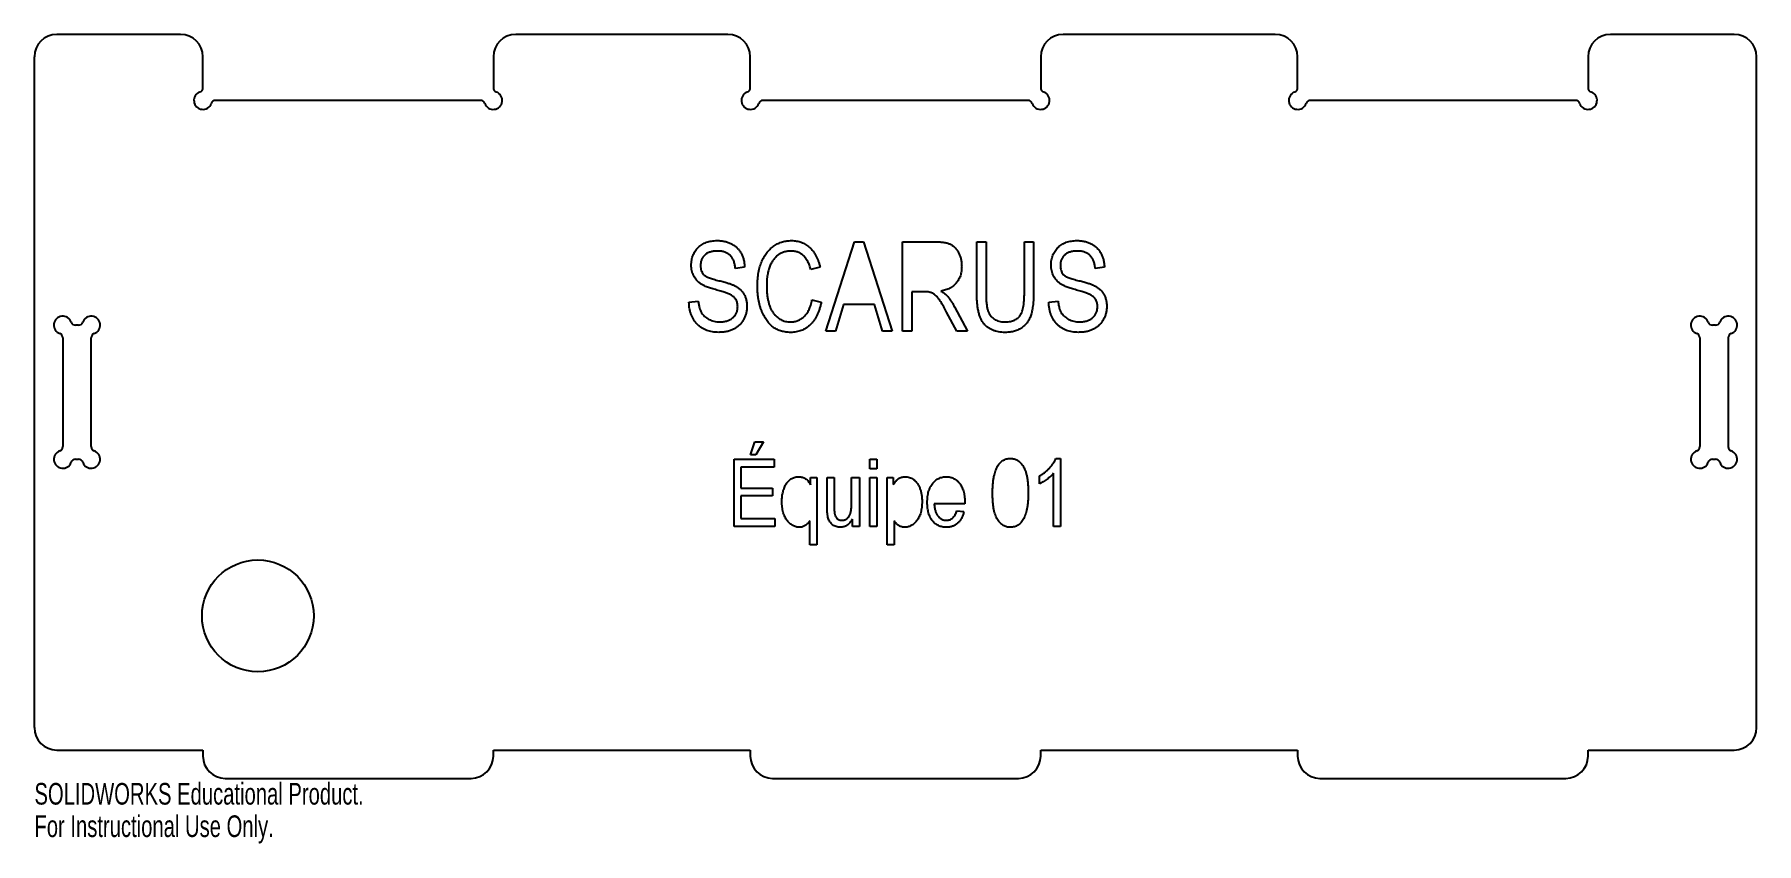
# Model space of a CAD drawing. Header units: millimetres. Extents: x -193 to 193, y -101 to 80.
import ezdxf

# ---------------------------------------------------------------- set-up
doc = ezdxf.new("R2010")
doc.units = ezdxf.units.MM
doc.styles.add('SLDTEXTSTYLE0', font='TXT', dxfattribs={"width": 0.7})

msp = doc.modelspace()

# ---------------------------------------------------------------- linework, layer by layer
at = {"color": 7, "linetype": 'Continuous', "lineweight": 25}
for p, q in [((-160, 80), (-187.7, 80)), ((-37.5, 80), (-85, 80)), ((85, 80), (37.5, 80)), ((187.7, 80), (160, 80)), ((-192.7, -75), (-192.7, 75)), ((-155, 68.08), (-155, 75)), ((-90, 75), (-90, 68.08)), ((-32.5, 68.08), (-32.5, 75)), ((32.5, 75), (32.5, 68.08)), ((90, 68.08), (90, 75)), ((155, 75), (155, 68.08)), ((192.7, -75), (192.7, 75)), ((-92.83, 65.25), (-152.17, 65.25)), ((29.67, 65.25), (-29.67, 65.25)), ((152.17, 65.25), (92.83, 65.25)), ((-15.58, 13.65), (-9.19, 33.65)), ((-9.19, 33.65), (-7.16, 33.65)), ((-7.16, 33.65), (-0.77, 13.65)), ((1.57, 13.65), (1.57, 33.65)), ((1.57, 33.65), (8.91, 33.65)), ((18.19, 22.14), (18.19, 33.65)), ((18.19, 33.65), (20.27, 33.65)), ((20.27, 33.65), (20.27, 22.13)), ((28.84, 22.13), (28.84, 33.65)), ((28.84, 33.65), (30.92, 33.65)), ((30.92, 33.65), (30.92, 22.14)), ((-33.76, 27.94), (-35.84, 27.68)), ((-16.88, 27.94), (-18.95, 27.42)), ((46.76, 27.94), (44.68, 27.68)), ((-46.23, 20.14), (-44.15, 20.4)), ((-18.69, 20.66), (-16.62, 20.14)), ((-11.67, 19.62), (-13.41, 13.65)), ((-4.68, 19.62), (-11.67, 19.62)), ((-2.93, 13.65), (-4.68, 19.62)), ((3.64, 22.48), (3.64, 13.65)), ((6.29, 22.48), (3.64, 22.48)), ((34.29, 20.14), (36.37, 20.4)), ((13.75, 13.65), (11.44, 17.93)), ((13.18, 19.12), (16.11, 13.65)), ((-186.35, 12.17), (-186.35, -12.17)), ((-182.83, 15), (-183.52, 15)), ((-180, -12.17), (-180, 12.17)), ((-13.41, 13.65), (-15.58, 13.65)), ((-0.77, 13.65), (-2.93, 13.65)), ((3.64, 13.65), (1.57, 13.65)), ((16.11, 13.65), (13.75, 13.65)), ((180, 12.17), (180, -12.17)), ((183.52, 15), (182.83, 15)), ((186.35, 12.17), (186.35, -12.17)), ((-32.44, -14.03), (-31.46, -11.1)), ((-31.46, -11.1), (-29.51, -11.1)), ((-29.51, -11.1), (-31.25, -14.03)), ((-183.52, -15), (-182.83, -15)), ((-36.14, -30), (-36.14, -15)), ((-36.14, -15), (-27.18, -15)), ((-31.25, -14.03), (-32.44, -14.03)), ((-27.18, -15), (-27.18, -16.75)), ((-5.75, -17.14), (-5.75, -15)), ((-5.75, -15), (-4.19, -15)), ((-4.19, -15), (-4.19, -17.14)), ((35.91, -14.81), (36.92, -14.81)), ((36.92, -14.81), (36.92, -30)), ((182.83, -15), (183.52, -15)), ((-27.18, -16.75), (-34.58, -16.75)), ((-34.58, -16.75), (-34.58, -21.43)), ((-18.99, -20.7), (-18.99, -19.09)), ((-18.99, -19.09), (-17.63, -19.09)), ((-17.63, -19.09), (-17.63, -34.09)), ((-15.29, -25.82), (-15.29, -19.09)), ((-15.29, -19.09), (-13.73, -19.09)), ((-13.73, -19.09), (-13.73, -25.13)), ((-9.84, -24.93), (-9.84, -19.09)), ((-9.84, -19.09), (-8.08, -19.09)), ((-8.08, -19.09), (-8.08, -30)), ((-4.19, -17.14), (-5.75, -17.14)), ((-5.75, -30), (-5.75, -19.09)), ((-5.75, -19.09), (-4.19, -19.09)), ((-4.19, -19.09), (-4.19, -30)), ((-1.85, -34.09), (-1.85, -19.09)), ((-1.85, -19.09), (-0.49, -19.09)), ((-0.49, -19.09), (-0.49, -20.66)), ((32.24, -20.45), (32.24, -18.7)), ((35.36, -30), (35.36, -18.12)), ((-34.58, -21.43), (-27.56, -21.43)), ((-27.56, -21.43), (-27.56, -23.18)), ((-27.56, -23.18), (-34.58, -23.18)), ((-34.58, -23.18), (-34.58, -28.25)), ((15.49, -24.94), (8.67, -24.94)), ((13.73, -26.49), (15.29, -26.69)), ((15.5, -24.45), (15.49, -24.94)), ((-26.98, -30), (-36.14, -30)), ((-34.58, -28.25), (-26.98, -28.25)), ((-26.98, -28.25), (-26.98, -30)), ((-19.19, -34.09), (-19.19, -28.75)), ((-9.64, -30), (-9.64, -28.38)), ((-8.08, -30), (-9.64, -30)), ((-4.19, -30), (-5.75, -30)), ((-0.29, -28.78), (-0.29, -34.09)), ((36.92, -30), (35.36, -30)), ((-17.63, -34.09), (-19.19, -34.09)), ((-0.29, -34.09), (-1.85, -34.09)), ((-187.7, -80), (-155, -80)), ((-155, -80), (-155, -81.35)), ((-90, -81.35), (-90, -80)), ((-90, -80), (-32.5, -80)), ((-32.5, -80), (-32.5, -81.35)), ((32.5, -81.35), (32.5, -80)), ((32.5, -80), (90, -80)), ((90, -80), (90, -81.35)), ((155, -81.35), (155, -80)), ((155, -80), (187.7, -80)), ((-150, -86.35), (-95, -86.35)), ((-27.5, -86.35), (27.5, -86.35)), ((95, -86.35), (150, -86.35))]:
    msp.add_line(p, q, dxfattribs=at)
msp.add_circle((-142.7, -50), 12.5, dxfattribs=at)
for centre, radius, start, end in [((-187.7, 75), 5, 90, 180), ((-160, 75), 5, 0, 90), ((-85, 75), 5, 90, 180), ((-37.5, 75), 5, 0, 90), ((37.5, 75), 5, 90, 180), ((85, 75), 5, 0, 90), ((160, 75), 5, 90, 180), ((187.7, 75), 5, 0, 90), ((-155, 65.25), 2, 109.4712, 340.5288), ((-156, 68.08), 1, 289.4712, 0), ((-90, 65.25), 2, 199.4712, 70.5288), ((-89, 68.08), 1, 180, 250.5288), ((-32.5, 65.25), 2, 109.4712, 340.5288), ((-33.5, 68.08), 1, 289.4712, 0), ((32.5, 65.25), 2, 199.4712, 70.5288), ((33.5, 68.08), 1, 180, 250.5288), ((90, 65.25), 2, 109.4712, 340.5288), ((89, 68.08), 1, 289.4712, 0), ((155, 65.25), 2, 199.4712, 70.5288), ((156, 68.08), 1, 180, 250.5288), ((-152.17, 64.25), 1, 90, 160.5288), ((-92.83, 64.25), 1, 19.4712, 90), ((-29.67, 64.25), 1, 90, 160.5288), ((29.67, 64.25), 1, 19.4712, 90), ((92.83, 64.25), 1, 90, 160.5288), ((152.17, 64.25), 1, 19.4712, 90), ((-186.35, 15), 2, 19.4712, 250.5288), ((-183.52, 16), 1, 199.4712, 270), ((-182.83, 16), 1, 270, 340.5288), ((-180, 15), 2, 289.4712, 160.5288), ((180, 15), 2, 19.4712, 250.5288), ((182.83, 16), 1, 199.4712, 270), ((183.52, 16), 1, 270, 340.5288), ((186.35, 15), 2, 289.4712, 160.5288), ((-187.35, 12.17), 1, 0, 70.5288), ((-179, 12.17), 1, 109.4712, 180), ((179, 12.17), 1, 0, 70.5288), ((187.35, 12.17), 1, 109.4712, 180), ((-186.35, -15), 2, 109.4712, 340.5288), ((-187.35, -12.17), 1, 289.4712, 0), ((-183.52, -16), 1, 90, 160.5288), ((-182.83, -16), 1, 19.4712, 90), ((-180, -15), 2, 199.4712, 70.5288), ((-179, -12.17), 1, 180, 250.5288), ((180, -15), 2, 109.4712, 340.5288), ((179, -12.17), 1, 289.4712, 0), ((182.83, -16), 1, 90, 160.5288), ((183.52, -16), 1, 19.4712, 90), ((186.35, -15), 2, 199.4712, 70.5288), ((187.35, -12.17), 1, 180, 250.5288), ((-187.7, -75), 5, 180, 270), ((187.7, -75), 5, 270, 0), ((-150, -81.35), 5, 180, 270), ((-95, -81.35), 5, 270, 0), ((-27.5, -81.35), 5, 180, 270), ((27.5, -81.35), 5, 270, 0), ((95, -81.35), 5, 180, 270), ((150, -81.35), 5, 270, 0)]:
    msp.add_arc(centre, radius, start, end, dxfattribs=at)
for points, knots in [([(-45.71, 28.43), (-45.7, 28.63), (-45.69, 29.01), (-45.62, 29.58), (-45.5, 30.12), (-45.32, 30.63), (-45.1, 31.11), (-44.83, 31.56), (-44.51, 31.99), (-44.14, 32.38), (-43.74, 32.74), (-43.29, 33.05), (-42.81, 33.32), (-42.29, 33.54), (-41.74, 33.71), (-41.16, 33.82), (-40.54, 33.9), (-40.12, 33.91), (-39.9, 33.91)], [0, 0, 0, 0, 0.065534, 0.128827, 0.189955, 0.249648, 0.308248, 0.366796, 0.425501, 0.485892, 0.546682, 0.606687, 0.667522, 0.729426, 0.793138, 0.859027, 0.927697, 1, 1, 1, 1]), ([(-39.83, 31.57), (-39.99, 31.57), (-40.28, 31.57), (-40.7, 31.52), (-41.09, 31.45), (-41.46, 31.36), (-41.8, 31.23), (-42.12, 31.08), (-42.4, 30.9), (-42.66, 30.69), (-42.89, 30.46), (-43.09, 30.21), (-43.26, 29.95), (-43.39, 29.67), (-43.5, 29.37), (-43.58, 29.05), (-43.62, 28.72), (-43.63, 28.5), (-43.63, 28.38)], [0, 0, 0, 0, 0.080424, 0.155448, 0.227487, 0.294949, 0.359799, 0.42102, 0.481902, 0.540608, 0.598482, 0.655152, 0.710201, 0.765597, 0.821722, 0.879164, 0.938369, 1, 1, 1, 1]), ([(-39.9, 33.91), (-39.61, 33.9), (-39.03, 33.89), (-38.2, 33.75), (-37.42, 33.52), (-36.7, 33.21), (-36.05, 32.8), (-35.47, 32.32), (-34.97, 31.76), (-34.55, 31.12), (-34.22, 30.41), (-33.97, 29.64), (-33.81, 28.81), (-33.78, 28.23), (-33.76, 27.94)], [0, 0, 0, 0, 0.091915, 0.17935, 0.26276, 0.343825, 0.423054, 0.500154, 0.577402, 0.656471, 0.73765, 0.820878, 0.907923, 1, 1, 1, 1]), ([(-35.84, 27.68), (-35.85, 27.84), (-35.88, 28.15), (-35.96, 28.6), (-36.07, 29.01), (-36.2, 29.4), (-36.37, 29.75), (-36.55, 30.07), (-36.76, 30.36), (-37, 30.62), (-37.27, 30.84), (-37.56, 31.04), (-37.88, 31.21), (-38.22, 31.34), (-38.59, 31.45), (-38.98, 31.52), (-39.4, 31.56), (-39.69, 31.57), (-39.83, 31.57)], [0, 0, 0, 0, 0.0765728, 0.1493229, 0.2172187, 0.2820872, 0.3432656, 0.4022311, 0.4584774, 0.5141512, 0.5690726, 0.6243527, 0.6811914, 0.7394042, 0.7998298, 0.8628307, 0.9296455, 1, 1, 1, 1]), ([(-30.9, 23.78), (-30.9, 24.05), (-30.89, 24.58), (-30.84, 25.35), (-30.77, 26.09), (-30.65, 26.8), (-30.51, 27.48), (-30.34, 28.12), (-30.14, 28.74), (-29.9, 29.32), (-29.63, 29.87), (-29.34, 30.39), (-29.03, 30.87), (-28.7, 31.32), (-28.34, 31.73), (-27.96, 32.11), (-27.56, 32.45), (-27.14, 32.76), (-26.7, 33.03), (-26.24, 33.27), (-25.78, 33.46), (-25.29, 33.63), (-24.8, 33.75), (-24.3, 33.84), (-23.78, 33.9), (-23.43, 33.91), (-23.26, 33.91)], [0, 0, 0, 0, 0.0564587, 0.1107331, 0.1629009, 0.2134257, 0.2620696, 0.3090268, 0.3543735, 0.3987382, 0.4415781, 0.483058, 0.5233118, 0.5624259, 0.6006159, 0.63791, 0.6749241, 0.7116461, 0.7481216, 0.7838259, 0.8194629, 0.8549833, 0.890593, 0.9264958, 0.9629212, 1, 1, 1, 1]), ([(-23.34, 31.57), (-23.61, 31.56), (-24.12, 31.54), (-24.87, 31.38), (-25.56, 31.13), (-26.09, 30.82), (-26.48, 30.53), (-26.76, 30.28), (-27.02, 30), (-27.27, 29.69), (-27.51, 29.36), (-27.72, 28.99), (-27.93, 28.6), (-28.11, 28.18), (-28.28, 27.73), (-28.43, 27.25), (-28.55, 26.74), (-28.65, 26.21), (-28.73, 25.64), (-28.79, 25.05), (-28.82, 24.43), (-28.82, 24), (-28.82, 23.78)], [0, 0, 0, 0, 0.0738595, 0.1441256, 0.2122889, 0.2798376, 0.3138511, 0.3489089, 0.3842001, 0.4207362, 0.459004, 0.4984771, 0.5393842, 0.5823617, 0.6270819, 0.6733453, 0.7220173, 0.7727906, 0.8258111, 0.8812416, 0.9395209, 1, 1, 1, 1]), ([(-18.95, 27.42), (-19, 27.58), (-19.09, 27.91), (-19.26, 28.38), (-19.43, 28.82), (-19.63, 29.23), (-19.84, 29.61), (-20.07, 29.95), (-20.32, 30.26), (-20.59, 30.53), (-20.87, 30.78), (-21.17, 30.99), (-21.5, 31.17), (-21.83, 31.32), (-22.18, 31.43), (-22.55, 31.51), (-22.94, 31.56), (-23.21, 31.57), (-23.34, 31.57)], [0, 0, 0, 0, 0.079677, 0.155394, 0.227356, 0.295804, 0.361322, 0.423963, 0.484099, 0.542574, 0.598999, 0.654809, 0.710609, 0.765871, 0.822268, 0.87916, 0.93886, 1, 1, 1, 1]), ([(-23.26, 33.91), (-23.06, 33.9), (-22.69, 33.89), (-22.13, 33.83), (-21.59, 33.7), (-21.08, 33.54), (-20.58, 33.32), (-20.11, 33.06), (-19.66, 32.75), (-19.23, 32.4), (-18.82, 31.99), (-18.44, 31.55), (-18.11, 31.05), (-17.79, 30.52), (-17.52, 29.93), (-17.27, 29.31), (-17.05, 28.64), (-16.93, 28.17), (-16.88, 27.94)], [0, 0, 0, 0, 0.060577, 0.118994, 0.176689, 0.233034, 0.289727, 0.346194, 0.403531, 0.46225, 0.522226, 0.583346, 0.646127, 0.710893, 0.778382, 0.848981, 0.922573, 1, 1, 1, 1]), ([(8.91, 33.65), (9.1, 33.65), (9.46, 33.65), (9.98, 33.62), (10.46, 33.57), (10.9, 33.51), (11.31, 33.43), (11.68, 33.34), (12.01, 33.23), (12.4, 33.04), (12.85, 32.76), (13.33, 32.34), (13.75, 31.81), (14.13, 31.2), (14.44, 30.51), (14.66, 29.77), (14.79, 28.97), (14.8, 28.42), (14.81, 28.14)], [0, 0, 0, 0, 0.059861, 0.115867, 0.168079, 0.216582, 0.261137, 0.301832, 0.339688, 0.374291, 0.44084, 0.509232, 0.581286, 0.658766, 0.739724, 0.822665, 0.908999, 1, 1, 1, 1]), ([(34.81, 28.43), (34.82, 28.63), (34.83, 29.01), (34.9, 29.58), (35.02, 30.12), (35.2, 30.63), (35.42, 31.11), (35.69, 31.56), (36.01, 31.99), (36.38, 32.38), (36.78, 32.74), (37.23, 33.05), (37.71, 33.32), (38.23, 33.54), (38.78, 33.71), (39.36, 33.82), (39.98, 33.9), (40.4, 33.91), (40.62, 33.91)], [0, 0, 0, 0, 0.065534, 0.128827, 0.189955, 0.249648, 0.308248, 0.366796, 0.425501, 0.485892, 0.546682, 0.606687, 0.667522, 0.729426, 0.793138, 0.859027, 0.927697, 1, 1, 1, 1]), ([(40.68, 31.57), (40.53, 31.57), (40.24, 31.57), (39.82, 31.52), (39.43, 31.45), (39.06, 31.36), (38.72, 31.23), (38.4, 31.08), (38.12, 30.9), (37.86, 30.69), (37.63, 30.46), (37.43, 30.21), (37.26, 29.95), (37.13, 29.67), (37.02, 29.37), (36.94, 29.05), (36.9, 28.72), (36.89, 28.5), (36.89, 28.38)], [0, 0, 0, 0, 0.080424, 0.155448, 0.227487, 0.294949, 0.359799, 0.42102, 0.481902, 0.540608, 0.598482, 0.655152, 0.710201, 0.765597, 0.821722, 0.879164, 0.938369, 1, 1, 1, 1]), ([(40.62, 33.91), (40.91, 33.9), (41.49, 33.89), (42.32, 33.75), (43.1, 33.52), (43.82, 33.21), (44.47, 32.8), (45.05, 32.32), (45.55, 31.76), (45.97, 31.12), (46.3, 30.41), (46.55, 29.64), (46.71, 28.81), (46.74, 28.23), (46.76, 27.94)], [0, 0, 0, 0, 0.091915, 0.17935, 0.26276, 0.343825, 0.423054, 0.500154, 0.577402, 0.656471, 0.73765, 0.820878, 0.907923, 1, 1, 1, 1]), ([(44.68, 27.68), (44.67, 27.84), (44.64, 28.15), (44.56, 28.6), (44.45, 29.01), (44.32, 29.4), (44.15, 29.75), (43.97, 30.07), (43.75, 30.36), (43.52, 30.62), (43.25, 30.84), (42.96, 31.04), (42.64, 31.21), (42.3, 31.34), (41.93, 31.45), (41.54, 31.52), (41.12, 31.56), (40.83, 31.57), (40.68, 31.57)], [0, 0, 0, 0, 0.0765728, 0.1493229, 0.2172187, 0.2820872, 0.3432656, 0.4022311, 0.4584774, 0.5141512, 0.5690726, 0.6243527, 0.6811914, 0.7394042, 0.7998298, 0.8628307, 0.9296455, 1, 1, 1, 1]), ([(-40.31, 22.94), (-40.5, 22.99), (-40.86, 23.09), (-41.39, 23.26), (-41.86, 23.41), (-42.3, 23.58), (-42.7, 23.75), (-43.05, 23.92), (-43.36, 24.09), (-43.71, 24.31), (-44.1, 24.63), (-44.51, 25.05), (-44.87, 25.51), (-45.17, 26.02), (-45.42, 26.57), (-45.58, 27.16), (-45.69, 27.78), (-45.7, 28.21), (-45.71, 28.43)], [0, 0, 0, 0, 0.069613, 0.134156, 0.194122, 0.24927, 0.300398, 0.34646, 0.388252, 0.425903, 0.496106, 0.565535, 0.634846, 0.704759, 0.775666, 0.847725, 0.922418, 1, 1, 1, 1]), ([(-43.63, 28.38), (-43.62, 28.18), (-43.61, 27.78), (-43.49, 27.23), (-43.28, 26.75), (-43.08, 26.48), (-42.98, 26.35)], [0, 0, 0, 0, 0.283774, 0.539584, 0.775645, 1, 1, 1, 1]), ([(14.81, 28.14), (14.81, 27.95), (14.8, 27.59), (14.75, 27.05), (14.66, 26.54), (14.52, 26.07), (14.36, 25.61), (14.14, 25.19), (13.9, 24.79), (13.62, 24.42), (13.3, 24.07), (12.95, 23.77), (12.57, 23.49), (12.14, 23.25), (11.69, 23.03), (11.2, 22.86), (10.68, 22.71), (10.32, 22.65), (10.14, 22.61)], [0, 0, 0, 0, 0.070124, 0.136973, 0.201515, 0.263247, 0.323812, 0.382633, 0.440984, 0.498977, 0.557187, 0.615133, 0.67446, 0.734991, 0.797237, 0.861968, 0.929489, 1, 1, 1, 1]), ([(40.21, 22.94), (40.02, 22.99), (39.65, 23.09), (39.13, 23.26), (38.65, 23.41), (38.22, 23.58), (37.82, 23.75), (37.47, 23.92), (37.16, 24.09), (36.81, 24.31), (36.42, 24.63), (36.01, 25.05), (35.65, 25.51), (35.34, 26.02), (35.1, 26.57), (34.94, 27.16), (34.83, 27.78), (34.82, 28.21), (34.81, 28.43)], [0, 0, 0, 0, 0.069613, 0.134156, 0.194122, 0.24927, 0.300398, 0.34646, 0.388252, 0.425903, 0.496106, 0.565535, 0.634846, 0.704759, 0.775666, 0.847725, 0.922418, 1, 1, 1, 1]), ([(36.89, 28.38), (36.9, 28.18), (36.91, 27.78), (37.03, 27.23), (37.24, 26.75), (37.44, 26.48), (37.54, 26.35)], [0, 0, 0, 0, 0.2837745, 0.539584, 0.775645, 1, 1, 1, 1]), ([(-42.98, 26.35), (-42.91, 26.29), (-42.78, 26.16), (-42.52, 25.99), (-42.21, 25.81), (-41.84, 25.65), (-41.42, 25.48), (-40.93, 25.33), (-40.39, 25.17), (-40, 25.07), (-39.8, 25.02)], [0, 0, 0, 0, 0.0750157, 0.1629302, 0.2646744, 0.38097, 0.5123092, 0.658221, 0.8208324, 1, 1, 1, 1]), ([(-39.8, 25.02), (-39.6, 24.97), (-39.22, 24.88), (-38.67, 24.74), (-38.16, 24.6), (-37.71, 24.48), (-37.3, 24.35), (-36.93, 24.22), (-36.61, 24.11), (-36.41, 24.03), (-36.32, 23.99)], [0, 0, 0, 0, 0.1693238, 0.3253554, 0.4689155, 0.6003115, 0.7188464, 0.8249852, 0.9187578, 1, 1, 1, 1]), ([(-36.32, 23.99), (-36.08, 23.87), (-35.61, 23.65), (-34.98, 23.2), (-34.44, 22.69), (-34, 22.11), (-33.66, 21.47), (-33.42, 20.77), (-33.27, 20.01), (-33.25, 19.48), (-33.24, 19.21)], [0, 0, 0, 0, 0.133785, 0.259385, 0.380822, 0.499531, 0.618358, 0.739896, 0.866296, 1, 1, 1, 1]), ([(-23.44, 13.39), (-23.63, 13.39), (-23.99, 13.4), (-24.52, 13.45), (-25.03, 13.54), (-25.52, 13.66), (-26, 13.81), (-26.44, 14.01), (-26.88, 14.23), (-27.29, 14.49), (-27.68, 14.79), (-28.05, 15.13), (-28.41, 15.51), (-28.74, 15.94), (-29.06, 16.4), (-29.35, 16.91), (-29.63, 17.45), (-29.89, 18.04), (-30.14, 18.66), (-30.34, 19.31), (-30.51, 19.99), (-30.65, 20.7), (-30.77, 21.43), (-30.84, 22.19), (-30.89, 22.98), (-30.9, 23.51), (-30.9, 23.78)], [0, 0, 0, 0, 0.038379, 0.0752318, 0.1112637, 0.1464283, 0.1808601, 0.2146021, 0.2482875, 0.2820154, 0.3160346, 0.3509676, 0.38689, 0.4242478, 0.4633711, 0.5042031, 0.5467181, 0.5915407, 0.6377961, 0.68535, 0.7339932, 0.7837811, 0.8354442, 0.888464, 0.9432914, 1, 1, 1, 1]), ([(-28.82, 23.78), (-28.82, 23.46), (-28.81, 22.83), (-28.75, 21.91), (-28.63, 21.06), (-28.47, 20.27), (-28.27, 19.55), (-28.03, 18.88), (-27.73, 18.28), (-27.39, 17.74), (-27.01, 17.27), (-26.6, 16.86), (-26.15, 16.51), (-25.69, 16.22), (-25.18, 16), (-24.65, 15.84), (-24.09, 15.75), (-23.7, 15.73), (-23.51, 15.73)], [0, 0, 0, 0, 0.089819, 0.174211, 0.253473, 0.327581, 0.396753, 0.461867, 0.523272, 0.581809, 0.637433, 0.690872, 0.742291, 0.79266, 0.842917, 0.893696, 0.945669, 1, 1, 1, 1]), ([(37.54, 26.35), (37.61, 26.29), (37.74, 26.16), (38, 25.99), (38.31, 25.81), (38.68, 25.65), (39.1, 25.48), (39.59, 25.33), (40.13, 25.17), (40.52, 25.07), (40.72, 25.02)], [0, 0, 0, 0, 0.0750157, 0.1629302, 0.2646744, 0.38097, 0.5123092, 0.658221, 0.8208324, 1, 1, 1, 1]), ([(40.72, 25.02), (40.92, 24.97), (41.3, 24.88), (41.85, 24.74), (42.36, 24.6), (42.81, 24.48), (43.22, 24.35), (43.59, 24.22), (43.91, 24.11), (44.11, 24.03), (44.2, 23.99)], [0, 0, 0, 0, 0.169324, 0.325355, 0.468916, 0.600312, 0.718846, 0.824985, 0.918758, 1, 1, 1, 1]), ([(44.2, 23.99), (44.44, 23.87), (44.91, 23.65), (45.54, 23.2), (46.08, 22.69), (46.52, 22.11), (46.86, 21.47), (47.1, 20.77), (47.25, 20.01), (47.27, 19.48), (47.28, 19.21)], [0, 0, 0, 0, 0.133785, 0.259385, 0.380822, 0.499531, 0.618358, 0.739896, 0.866296, 1, 1, 1, 1]), ([(-39.54, 13.39), (-39.78, 13.4), (-40.27, 13.41), (-40.97, 13.49), (-41.63, 13.63), (-42.25, 13.83), (-42.84, 14.09), (-43.39, 14.4), (-43.9, 14.77), (-44.37, 15.2), (-44.79, 15.68), (-45.16, 16.19), (-45.48, 16.75), (-45.73, 17.36), (-45.94, 17.99), (-46.1, 18.67), (-46.19, 19.4), (-46.22, 19.89), (-46.23, 20.14)], [0, 0, 0, 0, 0.0690622, 0.1347659, 0.1976107, 0.2585282, 0.3181274, 0.3770583, 0.4356858, 0.4947336, 0.5540911, 0.6133334, 0.6729242, 0.7340655, 0.7962988, 0.8612409, 0.9289703, 1, 1, 1, 1]), ([(-44.15, 20.4), (-44.12, 20.14), (-44.06, 19.64), (-43.9, 18.93), (-43.69, 18.32), (-43.43, 17.79), (-43.1, 17.34), (-42.72, 16.94), (-42.27, 16.59), (-41.77, 16.28), (-41.22, 16.03), (-40.63, 15.86), (-40.01, 15.75), (-39.58, 15.73), (-39.36, 15.73)], [0, 0, 0, 0, 0.1067134, 0.2023828, 0.2879881, 0.3651321, 0.4381553, 0.511442, 0.5870935, 0.6659856, 0.7468394, 0.82888, 0.9125296, 1, 1, 1, 1]), ([(-35.32, 19.15), (-35.32, 19.3), (-35.33, 19.58), (-35.4, 19.98), (-35.53, 20.36), (-35.7, 20.71), (-35.93, 21.03), (-36.2, 21.32), (-36.53, 21.58), (-36.84, 21.77), (-37.14, 21.91), (-37.42, 22.04), (-37.76, 22.16), (-38.16, 22.3), (-38.62, 22.45), (-39.13, 22.6), (-39.7, 22.77), (-40.1, 22.88), (-40.31, 22.94)], [0, 0, 0, 0, 0.062827, 0.122373, 0.180384, 0.236489, 0.292629, 0.350398, 0.410193, 0.473423, 0.510212, 0.55528, 0.608473, 0.669857, 0.740038, 0.817917, 0.904812, 1, 1, 1, 1]), ([(-23.51, 15.73), (-23.36, 15.73), (-23.07, 15.74), (-22.65, 15.8), (-22.24, 15.89), (-21.84, 16.03), (-21.46, 16.2), (-21.1, 16.41), (-20.75, 16.66), (-20.42, 16.95), (-20.11, 17.27), (-19.83, 17.64), (-19.56, 18.05), (-19.34, 18.5), (-19.14, 18.98), (-18.96, 19.51), (-18.81, 20.07), (-18.73, 20.46), (-18.69, 20.66)], [0, 0, 0, 0, 0.058003, 0.114301, 0.169873, 0.224842, 0.27981, 0.334841, 0.390971, 0.449162, 0.50836, 0.569529, 0.633225, 0.699446, 0.768694, 0.841816, 0.918985, 1, 1, 1, 1]), ([(-16.62, 20.14), (-16.68, 19.87), (-16.8, 19.33), (-17.03, 18.56), (-17.29, 17.84), (-17.59, 17.18), (-17.91, 16.57), (-18.28, 16.01), (-18.67, 15.51), (-19.1, 15.06), (-19.56, 14.66), (-20.04, 14.33), (-20.55, 14.03), (-21.08, 13.8), (-21.64, 13.61), (-22.22, 13.49), (-22.82, 13.4), (-23.23, 13.39), (-23.44, 13.39)], [0, 0, 0, 0, 0.080576, 0.15709, 0.229563, 0.298552, 0.364402, 0.427508, 0.488017, 0.547025, 0.604258, 0.660301, 0.715495, 0.770835, 0.82617, 0.882397, 0.940468, 1, 1, 1, 1]), ([(11.44, 17.93), (11.33, 18.13), (11.13, 18.51), (10.82, 19.06), (10.54, 19.55), (10.28, 19.99), (10.03, 20.37), (9.81, 20.69), (9.61, 20.97), (9.37, 21.25), (9.09, 21.54), (8.76, 21.83), (8.43, 22.06), (8.09, 22.23), (7.72, 22.34), (7.3, 22.43), (6.82, 22.47), (6.48, 22.48), (6.29, 22.48)], [0, 0, 0, 0, 0.0927277, 0.177366, 0.2544136, 0.3238894, 0.3853541, 0.4385528, 0.4846307, 0.5229519, 0.5888277, 0.6486112, 0.7025752, 0.7518734, 0.8022474, 0.8601859, 0.9255594, 1, 1, 1, 1]), ([(10.14, 22.61), (10.27, 22.54), (10.53, 22.39), (10.89, 22.16), (11.19, 21.93), (11.36, 21.76), (11.44, 21.68)], [0, 0, 0, 0, 0.289711, 0.551497, 0.788143, 1, 1, 1, 1]), ([(11.44, 21.68), (11.61, 21.48), (11.93, 21.09), (12.38, 20.46), (12.81, 19.81), (13.06, 19.35), (13.18, 19.12)], [0, 0, 0, 0, 0.245563, 0.493888, 0.744613, 1, 1, 1, 1]), ([(24.58, 13.39), (24.32, 13.39), (23.82, 13.4), (23.09, 13.5), (22.41, 13.65), (21.78, 13.86), (21.2, 14.13), (20.67, 14.46), (20.2, 14.86), (19.77, 15.32), (19.39, 15.85), (19.06, 16.48), (18.8, 17.2), (18.57, 18.01), (18.4, 18.91), (18.28, 19.91), (18.2, 20.99), (18.19, 21.75), (18.19, 22.14)], [0, 0, 0, 0, 0.062171, 0.120876, 0.176198, 0.229071, 0.280145, 0.329693, 0.379129, 0.428608, 0.480413, 0.536863, 0.598121, 0.665054, 0.738609, 0.818577, 0.905647, 1, 1, 1, 1]), ([(20.27, 22.13), (20.27, 21.91), (20.27, 21.49), (20.29, 20.88), (20.32, 20.32), (20.37, 19.81), (20.43, 19.34), (20.5, 18.92), (20.58, 18.54), (20.71, 18.11), (20.92, 17.64), (21.23, 17.13), (21.62, 16.7), (22.07, 16.35), (22.58, 16.07), (23.15, 15.87), (23.77, 15.75), (24.2, 15.74), (24.42, 15.73)], [0, 0, 0, 0, 0.074505, 0.143952, 0.207916, 0.266902, 0.320566, 0.368949, 0.412615, 0.451707, 0.52237, 0.589127, 0.654338, 0.719234, 0.785079, 0.853278, 0.923972, 1, 1, 1, 1]), ([(24.42, 15.73), (24.61, 15.73), (24.97, 15.74), (25.49, 15.8), (25.98, 15.9), (26.42, 16.05), (26.83, 16.23), (27.19, 16.45), (27.52, 16.72), (27.81, 17.03), (28.05, 17.41), (28.27, 17.86), (28.44, 18.38), (28.59, 18.98), (28.7, 19.66), (28.78, 20.41), (28.83, 21.25), (28.84, 21.82), (28.84, 22.13)], [0, 0, 0, 0, 0.0621281, 0.1205573, 0.1748249, 0.2264704, 0.2753968, 0.3224676, 0.368782, 0.4146329, 0.463298, 0.5178279, 0.5787236, 0.6473594, 0.7230991, 0.8072645, 0.8992045, 1, 1, 1, 1]), ([(30.92, 22.14), (30.92, 21.9), (30.91, 21.44), (30.88, 20.77), (30.84, 20.13), (30.78, 19.52), (30.7, 18.94), (30.6, 18.39), (30.49, 17.88), (30.36, 17.4), (30.21, 16.94), (30.03, 16.51), (29.81, 16.11), (29.58, 15.73), (29.31, 15.38), (29.01, 15.05), (28.68, 14.74), (28.33, 14.46), (27.95, 14.2), (27.54, 13.99), (27.11, 13.8), (26.65, 13.65), (26.17, 13.53), (25.66, 13.45), (25.13, 13.4), (24.77, 13.39), (24.58, 13.39)], [0, 0, 0, 0, 0.057011, 0.111445, 0.163641, 0.21303, 0.260012, 0.304613, 0.347221, 0.387277, 0.425715, 0.463142, 0.50007, 0.535979, 0.571955, 0.60768, 0.643832, 0.680212, 0.717105, 0.754184, 0.792042, 0.830687, 0.870815, 0.911966, 0.955096, 1, 1, 1, 1]), ([(40.98, 13.39), (40.73, 13.4), (40.25, 13.41), (39.55, 13.49), (38.89, 13.63), (38.27, 13.83), (37.68, 14.09), (37.13, 14.4), (36.62, 14.77), (36.15, 15.2), (35.73, 15.68), (35.36, 16.19), (35.04, 16.75), (34.79, 17.36), (34.58, 17.99), (34.42, 18.67), (34.32, 19.4), (34.3, 19.89), (34.29, 20.14)], [0, 0, 0, 0, 0.0690622, 0.1347659, 0.1976107, 0.2585282, 0.3181274, 0.3770583, 0.4356858, 0.4947336, 0.5540911, 0.6133334, 0.6729242, 0.7340655, 0.7962988, 0.8612409, 0.9289703, 1, 1, 1, 1]), ([(36.37, 20.4), (36.4, 20.14), (36.46, 19.64), (36.62, 18.93), (36.83, 18.32), (37.09, 17.79), (37.42, 17.34), (37.8, 16.94), (38.25, 16.59), (38.75, 16.28), (39.3, 16.03), (39.89, 15.86), (40.51, 15.75), (40.94, 15.73), (41.16, 15.73)], [0, 0, 0, 0, 0.106713, 0.202383, 0.287988, 0.365132, 0.438155, 0.511442, 0.587093, 0.665986, 0.746839, 0.82888, 0.91253, 1, 1, 1, 1]), ([(45.2, 19.15), (45.2, 19.3), (45.19, 19.58), (45.11, 19.98), (44.99, 20.36), (44.82, 20.71), (44.59, 21.03), (44.32, 21.32), (43.99, 21.58), (43.68, 21.77), (43.38, 21.91), (43.1, 22.04), (42.76, 22.16), (42.36, 22.3), (41.9, 22.45), (41.39, 22.6), (40.82, 22.77), (40.42, 22.88), (40.21, 22.94)], [0, 0, 0, 0, 0.062827, 0.122373, 0.180384, 0.236489, 0.292629, 0.350398, 0.410193, 0.473423, 0.510212, 0.55528, 0.608473, 0.669857, 0.740038, 0.817917, 0.904812, 1, 1, 1, 1]), ([(-33.24, 19.21), (-33.25, 18.94), (-33.27, 18.41), (-33.42, 17.62), (-33.67, 16.88), (-34.03, 16.18), (-34.46, 15.53), (-34.97, 14.96), (-35.56, 14.48), (-36.22, 14.08), (-36.95, 13.76), (-37.75, 13.55), (-38.62, 13.41), (-39.23, 13.4), (-39.54, 13.39)], [0, 0, 0, 0, 0.0842735, 0.1665166, 0.2473878, 0.3288365, 0.4090983, 0.4877267, 0.5657078, 0.6449849, 0.7265584, 0.8120698, 0.9027288, 1, 1, 1, 1]), ([(-39.36, 15.73), (-39.2, 15.73), (-38.9, 15.74), (-38.46, 15.78), (-38.05, 15.85), (-37.66, 15.96), (-37.3, 16.09), (-36.97, 16.26), (-36.66, 16.45), (-36.38, 16.67), (-36.13, 16.92), (-35.91, 17.18), (-35.73, 17.47), (-35.57, 17.77), (-35.46, 18.09), (-35.38, 18.43), (-35.33, 18.79), (-35.32, 19.03), (-35.32, 19.15)], [0, 0, 0, 0, 0.078125, 0.15183, 0.222152, 0.289023, 0.352598, 0.414842, 0.474935, 0.534843, 0.593414, 0.650787, 0.707286, 0.763458, 0.819724, 0.877852, 0.937479, 1, 1, 1, 1]), ([(47.28, 19.21), (47.27, 18.94), (47.25, 18.41), (47.1, 17.62), (46.85, 16.88), (46.49, 16.18), (46.06, 15.53), (45.55, 14.96), (44.96, 14.48), (44.3, 14.08), (43.57, 13.76), (42.77, 13.55), (41.9, 13.41), (41.29, 13.4), (40.98, 13.39)], [0, 0, 0, 0, 0.084273, 0.166517, 0.247388, 0.328837, 0.409098, 0.487727, 0.565708, 0.644985, 0.726558, 0.81207, 0.902729, 1, 1, 1, 1]), ([(41.16, 15.73), (41.32, 15.73), (41.62, 15.74), (42.06, 15.78), (42.47, 15.85), (42.86, 15.96), (43.22, 16.09), (43.55, 16.26), (43.86, 16.45), (44.14, 16.67), (44.39, 16.92), (44.61, 17.18), (44.79, 17.47), (44.94, 17.77), (45.06, 18.09), (45.14, 18.43), (45.19, 18.79), (45.2, 19.03), (45.2, 19.15)], [0, 0, 0, 0, 0.078125, 0.15183, 0.222152, 0.289023, 0.352598, 0.414842, 0.474935, 0.534843, 0.593414, 0.650787, 0.707286, 0.763458, 0.819724, 0.877852, 0.937479, 1, 1, 1, 1]), ([(21.72, -22.51), (21.72, -22.2), (21.73, -21.6), (21.78, -20.74), (21.86, -19.93), (21.96, -19.19), (22.11, -18.5), (22.28, -17.86), (22.49, -17.29), (22.72, -16.77), (22.99, -16.31), (23.29, -15.9), (23.62, -15.57), (23.98, -15.28), (24.37, -15.07), (24.8, -14.91), (25.25, -14.82), (25.56, -14.81), (25.72, -14.81)], [0, 0, 0, 0, 0.095143, 0.184746, 0.268308, 0.346624, 0.419338, 0.487274, 0.550249, 0.609167, 0.663948, 0.715482, 0.764042, 0.810981, 0.856937, 0.902876, 0.950445, 1, 1, 1, 1]), ([(25.72, -14.81), (25.87, -14.81), (26.15, -14.82), (26.55, -14.89), (26.94, -15.02), (27.3, -15.19), (27.63, -15.42), (27.94, -15.69), (28.23, -16.02), (28.4, -16.26), (28.48, -16.39)], [0, 0, 0, 0, 0.128045, 0.251451, 0.371573, 0.490412, 0.610201, 0.733809, 0.863176, 1, 1, 1, 1]), ([(32.24, -18.7), (32.45, -18.57), (32.87, -18.32), (33.46, -17.89), (34.01, -17.42), (34.51, -16.9), (34.97, -16.38), (35.36, -15.85), (35.67, -15.33), (35.83, -14.98), (35.91, -14.81)], [0, 0, 0, 0, 0.135284, 0.26941, 0.402801, 0.536191, 0.665211, 0.785343, 0.896318, 1, 1, 1, 1]), ([(-25.42, -24.45), (-25.42, -24.25), (-25.41, -23.87), (-25.37, -23.31), (-25.29, -22.78), (-25.18, -22.27), (-25.04, -21.78), (-24.87, -21.32), (-24.67, -20.89), (-24.44, -20.48), (-24.18, -20.11), (-23.89, -19.78), (-23.57, -19.51), (-23.23, -19.28), (-22.86, -19.11), (-22.47, -18.98), (-22.05, -18.91), (-21.76, -18.9), (-21.61, -18.9)], [0, 0, 0, 0, 0.077637, 0.151857, 0.223372, 0.292428, 0.359223, 0.424323, 0.487791, 0.550062, 0.610398, 0.667935, 0.72296, 0.776662, 0.830362, 0.885077, 0.941299, 1, 1, 1, 1]), ([(-21.61, -18.9), (-21.47, -18.9), (-21.21, -18.91), (-20.82, -19), (-20.45, -19.14), (-20.11, -19.34), (-19.79, -19.6), (-19.5, -19.91), (-19.23, -20.28), (-19.07, -20.55), (-18.99, -20.7)], [0, 0, 0, 0, 0.1218879, 0.2390308, 0.3539733, 0.4707147, 0.5914756, 0.7179404, 0.8535327, 1, 1, 1, 1]), ([(-0.49, -20.66), (-0.4, -20.52), (-0.24, -20.24), (0.04, -19.86), (0.34, -19.55), (0.65, -19.31), (0.98, -19.12), (1.34, -18.99), (1.72, -18.91), (1.98, -18.9), (2.11, -18.9)], [0, 0, 0, 0, 0.153442, 0.293513, 0.421223, 0.538768, 0.652023, 0.764571, 0.87963, 1, 1, 1, 1]), ([(2.11, -18.9), (2.29, -18.9), (2.63, -18.92), (3.13, -19.04), (3.6, -19.24), (3.97, -19.46), (4.25, -19.68), (4.45, -19.87), (4.64, -20.07), (4.82, -20.3), (4.98, -20.55), (5.14, -20.82), (5.29, -21.1), (5.47, -21.52), (5.66, -22.08), (5.83, -22.82), (5.92, -23.61), (5.94, -24.17), (5.94, -24.45)], [0, 0, 0, 0, 0.0692666, 0.1364748, 0.2038333, 0.2725513, 0.3079406, 0.3442401, 0.3814079, 0.4193833, 0.4589287, 0.5002137, 0.5428441, 0.5873412, 0.6808391, 0.7798051, 0.8860129, 1, 1, 1, 1]), ([(7.11, -24.64), (7.11, -24.41), (7.12, -23.97), (7.18, -23.33), (7.27, -22.73), (7.4, -22.18), (7.57, -21.66), (7.78, -21.19), (8.02, -20.75), (8.31, -20.36), (8.62, -20.02), (8.95, -19.72), (9.31, -19.46), (9.68, -19.26), (10.07, -19.09), (10.49, -18.98), (10.93, -18.91), (11.22, -18.9), (11.37, -18.9)], [0, 0, 0, 0, 0.084514, 0.164397, 0.239575, 0.310424, 0.377514, 0.441638, 0.503055, 0.562996, 0.620921, 0.676452, 0.730182, 0.783428, 0.835913, 0.88941, 0.943848, 1, 1, 1, 1]), ([(11.37, -18.9), (11.52, -18.9), (11.8, -18.91), (12.22, -18.98), (12.62, -19.09), (13, -19.25), (13.36, -19.45), (13.7, -19.7), (14.02, -19.99), (14.32, -20.32), (14.6, -20.7), (14.84, -21.12), (15.04, -21.58), (15.21, -22.08), (15.34, -22.62), (15.43, -23.19), (15.49, -23.81), (15.49, -24.24), (15.5, -24.45)], [0, 0, 0, 0, 0.05571, 0.109694, 0.162658, 0.215196, 0.268175, 0.32202, 0.377796, 0.436048, 0.496318, 0.558287, 0.622502, 0.689912, 0.760814, 0.835862, 0.91572, 1, 1, 1, 1]), ([(28.48, -16.39), (28.58, -16.56), (28.79, -16.91), (29.04, -17.5), (29.24, -18.16), (29.42, -18.89), (29.54, -19.7), (29.64, -20.57), (29.7, -21.51), (29.7, -22.17), (29.71, -22.51)], [0, 0, 0, 0, 0.093218, 0.193857, 0.303162, 0.4216, 0.550536, 0.68926, 0.838973, 1, 1, 1, 1]), ([(35.36, -18.12), (35.26, -18.23), (35.06, -18.46), (34.72, -18.78), (34.34, -19.11), (33.91, -19.44), (33.48, -19.75), (33.05, -20.02), (32.64, -20.26), (32.37, -20.39), (32.24, -20.45)], [0, 0, 0, 0, 0.111569, 0.231228, 0.361627, 0.501035, 0.640157, 0.769329, 0.889276, 1, 1, 1, 1]), ([(25.71, -30.19), (25.56, -30.19), (25.28, -30.18), (24.87, -30.1), (24.47, -29.96), (24.1, -29.77), (23.75, -29.53), (23.42, -29.22), (23.11, -28.87), (22.82, -28.46), (22.55, -27.99), (22.33, -27.43), (22.14, -26.8), (21.99, -26.09), (21.86, -25.31), (21.78, -24.44), (21.73, -23.5), (21.72, -22.85), (21.72, -22.51)], [0, 0, 0, 0, 0.044611, 0.087711, 0.130552, 0.173481, 0.217275, 0.263323, 0.311859, 0.363466, 0.419436, 0.480887, 0.549207, 0.62421, 0.706384, 0.796492, 0.894207, 1, 1, 1, 1]), ([(29.71, -22.51), (29.71, -22.81), (29.7, -23.4), (29.65, -24.26), (29.57, -25.06), (29.47, -25.81), (29.32, -26.5), (29.15, -27.13), (28.95, -27.71), (28.71, -28.23), (28.45, -28.69), (28.14, -29.09), (27.82, -29.44), (27.45, -29.71), (27.06, -29.93), (26.64, -30.08), (26.18, -30.18), (25.87, -30.19), (25.71, -30.19)], [0, 0, 0, 0, 0.094617, 0.183688, 0.267342, 0.34512, 0.417913, 0.485924, 0.549158, 0.608141, 0.663254, 0.714593, 0.763212, 0.810011, 0.856169, 0.902455, 0.950076, 1, 1, 1, 1]), ([(-21.48, -30.19), (-21.61, -30.19), (-21.87, -30.18), (-22.25, -30.11), (-22.62, -29.99), (-22.98, -29.82), (-23.32, -29.61), (-23.65, -29.35), (-23.97, -29.04), (-24.26, -28.69), (-24.54, -28.29), (-24.77, -27.86), (-24.98, -27.38), (-25.14, -26.87), (-25.27, -26.31), (-25.36, -25.72), (-25.41, -25.1), (-25.42, -24.67), (-25.42, -24.45)], [0, 0, 0, 0, 0.051107, 0.100979, 0.150489, 0.200697, 0.252315, 0.306243, 0.362848, 0.422434, 0.484476, 0.548391, 0.614495, 0.683738, 0.756647, 0.833287, 0.914427, 1, 1, 1, 1]), ([(-12.36, -30.19), (-12.52, -30.19), (-12.84, -30.17), (-13.3, -30.07), (-13.72, -29.89), (-14.1, -29.64), (-14.43, -29.33), (-14.7, -28.99), (-14.92, -28.61), (-15.07, -28.18), (-15.17, -27.69), (-15.24, -27.14), (-15.29, -26.5), (-15.29, -26.06), (-15.29, -25.82)], [0, 0, 0, 0, 0.08132, 0.158893, 0.233828, 0.30932, 0.383918, 0.456423, 0.528344, 0.60161, 0.68264, 0.775682, 0.881375, 1, 1, 1, 1]), ([(-13.73, -25.13), (-13.73, -25.26), (-13.73, -25.52), (-13.73, -25.89), (-13.71, -26.22), (-13.7, -26.52), (-13.68, -26.79), (-13.65, -27.01), (-13.62, -27.21), (-13.57, -27.42), (-13.49, -27.65), (-13.36, -27.89), (-13.2, -28.11), (-13.01, -28.3), (-12.79, -28.45), (-12.55, -28.56), (-12.3, -28.62), (-12.13, -28.63), (-12.04, -28.64)], [0, 0, 0, 0, 0.091359, 0.175113, 0.251293, 0.319245, 0.378962, 0.431928, 0.476759, 0.513694, 0.57892, 0.641169, 0.702077, 0.763267, 0.823543, 0.882371, 0.940283, 1, 1, 1, 1]), ([(-10.39, -27.74), (-10.34, -27.67), (-10.25, -27.53), (-10.14, -27.27), (-10.05, -26.98), (-9.97, -26.64), (-9.91, -26.27), (-9.87, -25.86), (-9.84, -25.41), (-9.84, -25.09), (-9.84, -24.93)], [0, 0, 0, 0, 0.085387, 0.18044, 0.28596, 0.403171, 0.532484, 0.67549, 0.830521, 1, 1, 1, 1]), ([(5.94, -24.45), (5.94, -24.68), (5.93, -25.11), (5.88, -25.74), (5.79, -26.33), (5.66, -26.89), (5.5, -27.4), (5.3, -27.88), (5.06, -28.31), (4.79, -28.7), (4.5, -29.05), (4.18, -29.35), (3.86, -29.62), (3.52, -29.83), (3.17, -29.99), (2.81, -30.11), (2.44, -30.18), (2.18, -30.19), (2.05, -30.19)], [0, 0, 0, 0, 0.086891, 0.168925, 0.246428, 0.319699, 0.38937, 0.455882, 0.519657, 0.581758, 0.641156, 0.697276, 0.750919, 0.801641, 0.851801, 0.900744, 0.94976, 1, 1, 1, 1]), ([(11.36, -30.19), (11.2, -30.19), (10.9, -30.18), (10.45, -30.11), (10.03, -30), (9.64, -29.84), (9.26, -29.64), (8.91, -29.4), (8.58, -29.1), (8.27, -28.77), (8, -28.39), (7.76, -27.97), (7.56, -27.51), (7.39, -27.01), (7.27, -26.47), (7.18, -25.9), (7.12, -25.28), (7.11, -24.86), (7.11, -24.64)], [0, 0, 0, 0, 0.058734, 0.115345, 0.170494, 0.224181, 0.278063, 0.332137, 0.387914, 0.445297, 0.504439, 0.565292, 0.628705, 0.694986, 0.764829, 0.838697, 0.916978, 1, 1, 1, 1]), ([(8.67, -24.94), (8.68, -25.08), (8.7, -25.37), (8.75, -25.79), (8.82, -26.18), (8.92, -26.54), (9.04, -26.87), (9.17, -27.18), (9.33, -27.46), (9.51, -27.7), (9.71, -27.92), (9.91, -28.11), (10.13, -28.27), (10.36, -28.41), (10.59, -28.51), (10.84, -28.58), (11.1, -28.63), (11.28, -28.63), (11.37, -28.64)], [0, 0, 0, 0, 0.0876154, 0.1703022, 0.2482334, 0.3213962, 0.390473, 0.4560938, 0.5188127, 0.5787792, 0.6364257, 0.6914924, 0.7441559, 0.7953715, 0.8457411, 0.8962952, 0.947255, 1, 1, 1, 1]), ([(15.29, -26.69), (15.26, -26.83), (15.19, -27.1), (15.06, -27.5), (14.92, -27.87), (14.75, -28.21), (14.56, -28.53), (14.36, -28.82), (14.13, -29.08), (13.89, -29.31), (13.63, -29.52), (13.35, -29.7), (13.05, -29.86), (12.74, -29.98), (12.42, -30.08), (12.08, -30.15), (11.72, -30.18), (11.48, -30.19), (11.36, -30.19)], [0, 0, 0, 0, 0.0751741, 0.1473105, 0.2160446, 0.281929, 0.3451374, 0.4065198, 0.4664265, 0.5254375, 0.5833276, 0.640593, 0.6982152, 0.7555755, 0.8140407, 0.8738961, 0.9360548, 1, 1, 1, 1]), ([(11.37, -28.64), (11.5, -28.63), (11.77, -28.62), (12.15, -28.51), (12.5, -28.34), (12.82, -28.11), (13.1, -27.8), (13.35, -27.42), (13.57, -26.99), (13.68, -26.66), (13.73, -26.49)], [0, 0, 0, 0, 0.118665, 0.231916, 0.342835, 0.456337, 0.575618, 0.704131, 0.845043, 1, 1, 1, 1]), ([(-19.19, -28.75), (-19.25, -28.86), (-19.38, -29.06), (-19.61, -29.34), (-19.88, -29.59), (-20.18, -29.8), (-20.5, -29.97), (-20.83, -30.1), (-21.15, -30.18), (-21.37, -30.19), (-21.48, -30.19)], [0, 0, 0, 0, 0.129367, 0.256243, 0.385066, 0.517161, 0.646792, 0.768201, 0.885505, 1, 1, 1, 1]), ([(-9.64, -28.38), (-9.73, -28.52), (-9.89, -28.8), (-10.17, -29.17), (-10.48, -29.49), (-10.81, -29.75), (-11.17, -29.95), (-11.54, -30.09), (-11.94, -30.18), (-12.22, -30.19), (-12.36, -30.19)], [0, 0, 0, 0, 0.145351, 0.280358, 0.407344, 0.528382, 0.645242, 0.760901, 0.878542, 1, 1, 1, 1]), ([(-12.04, -28.64), (-11.96, -28.63), (-11.79, -28.63), (-11.56, -28.59), (-11.33, -28.52), (-11.12, -28.42), (-10.92, -28.29), (-10.73, -28.14), (-10.55, -27.95), (-10.44, -27.82), (-10.39, -27.74)], [0, 0, 0, 0, 0.126467, 0.248159, 0.367432, 0.487375, 0.608457, 0.733563, 0.862493, 1, 1, 1, 1]), ([(2.05, -30.19), (1.94, -30.19), (1.71, -30.18), (1.38, -30.11), (1.05, -29.99), (0.75, -29.83), (0.45, -29.63), (0.18, -29.38), (-0.07, -29.1), (-0.22, -28.89), (-0.29, -28.78)], [0, 0, 0, 0, 0.12075, 0.238234, 0.357259, 0.478839, 0.603625, 0.730474, 0.861837, 1, 1, 1, 1])]:
    msp.add_open_spline(points, degree=3, knots=knots, dxfattribs=at)

# ---------------------------------------------------------------- texts
at = {"color": 7, "linetype": 'Continuous', "char_height": 4.8336, "attachment_point": 1, "style": 'SLDTEXTSTYLE0'}
for s, insert in [('SOLIDWORKS Educational Product.', (-192.7, -87.37)), ('For Instructional Use Only.', (-192.7, -94.62))]:
    msp.add_mtext(s, dxfattribs=dict(at, insert=insert))

doc.saveas('drawing.dxf')
